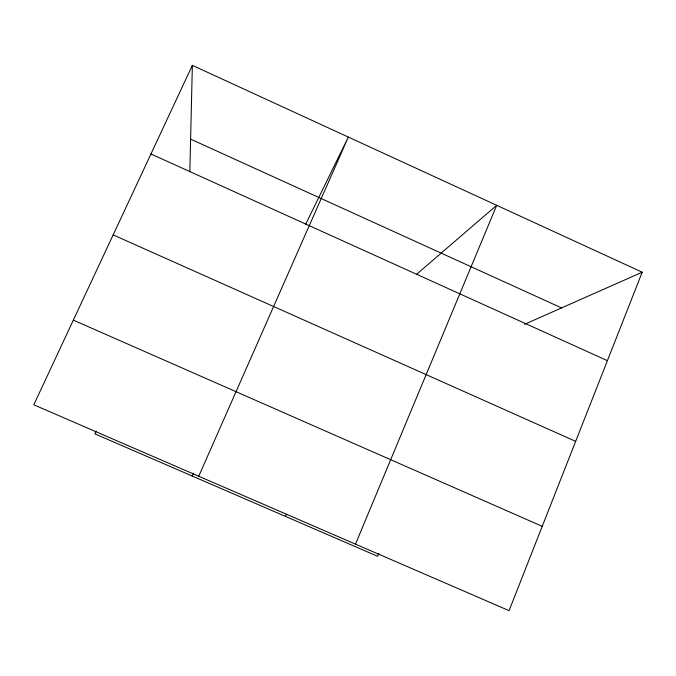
<?xml version="1.0" encoding="UTF-8"?>
<svg xmlns="http://www.w3.org/2000/svg" width="676" height="676" viewBox="0 0 676 676"><rect width="100%" height="100%" fill="white"/><g stroke="black" fill="none" stroke-linecap="round" stroke-linejoin="round"><path stroke-width="1.01" d="M189.838 171.848L192.356 65.344L642.2 272.208L509.062 610.656L33.8 404.789L192.356 65.344M378.813 553.399L377.614 556.297L94.877 433.874L96.178 431.026M355.491 544.138L496.708 205.301L416.399 274.448M285.466 516.396L286.294 514.47M192.187 476.014L193.446 473.166M198.744 476.234L348.334 137.076L305.501 224.626M524.466 324.345L642.2 272.208M73.346 320.137L542.228 526.342M113.162 234.885L575.656 441.36M150.959 153.976L607.403 360.671M190.615 139.129L561.57 307.91"/></g></svg>
